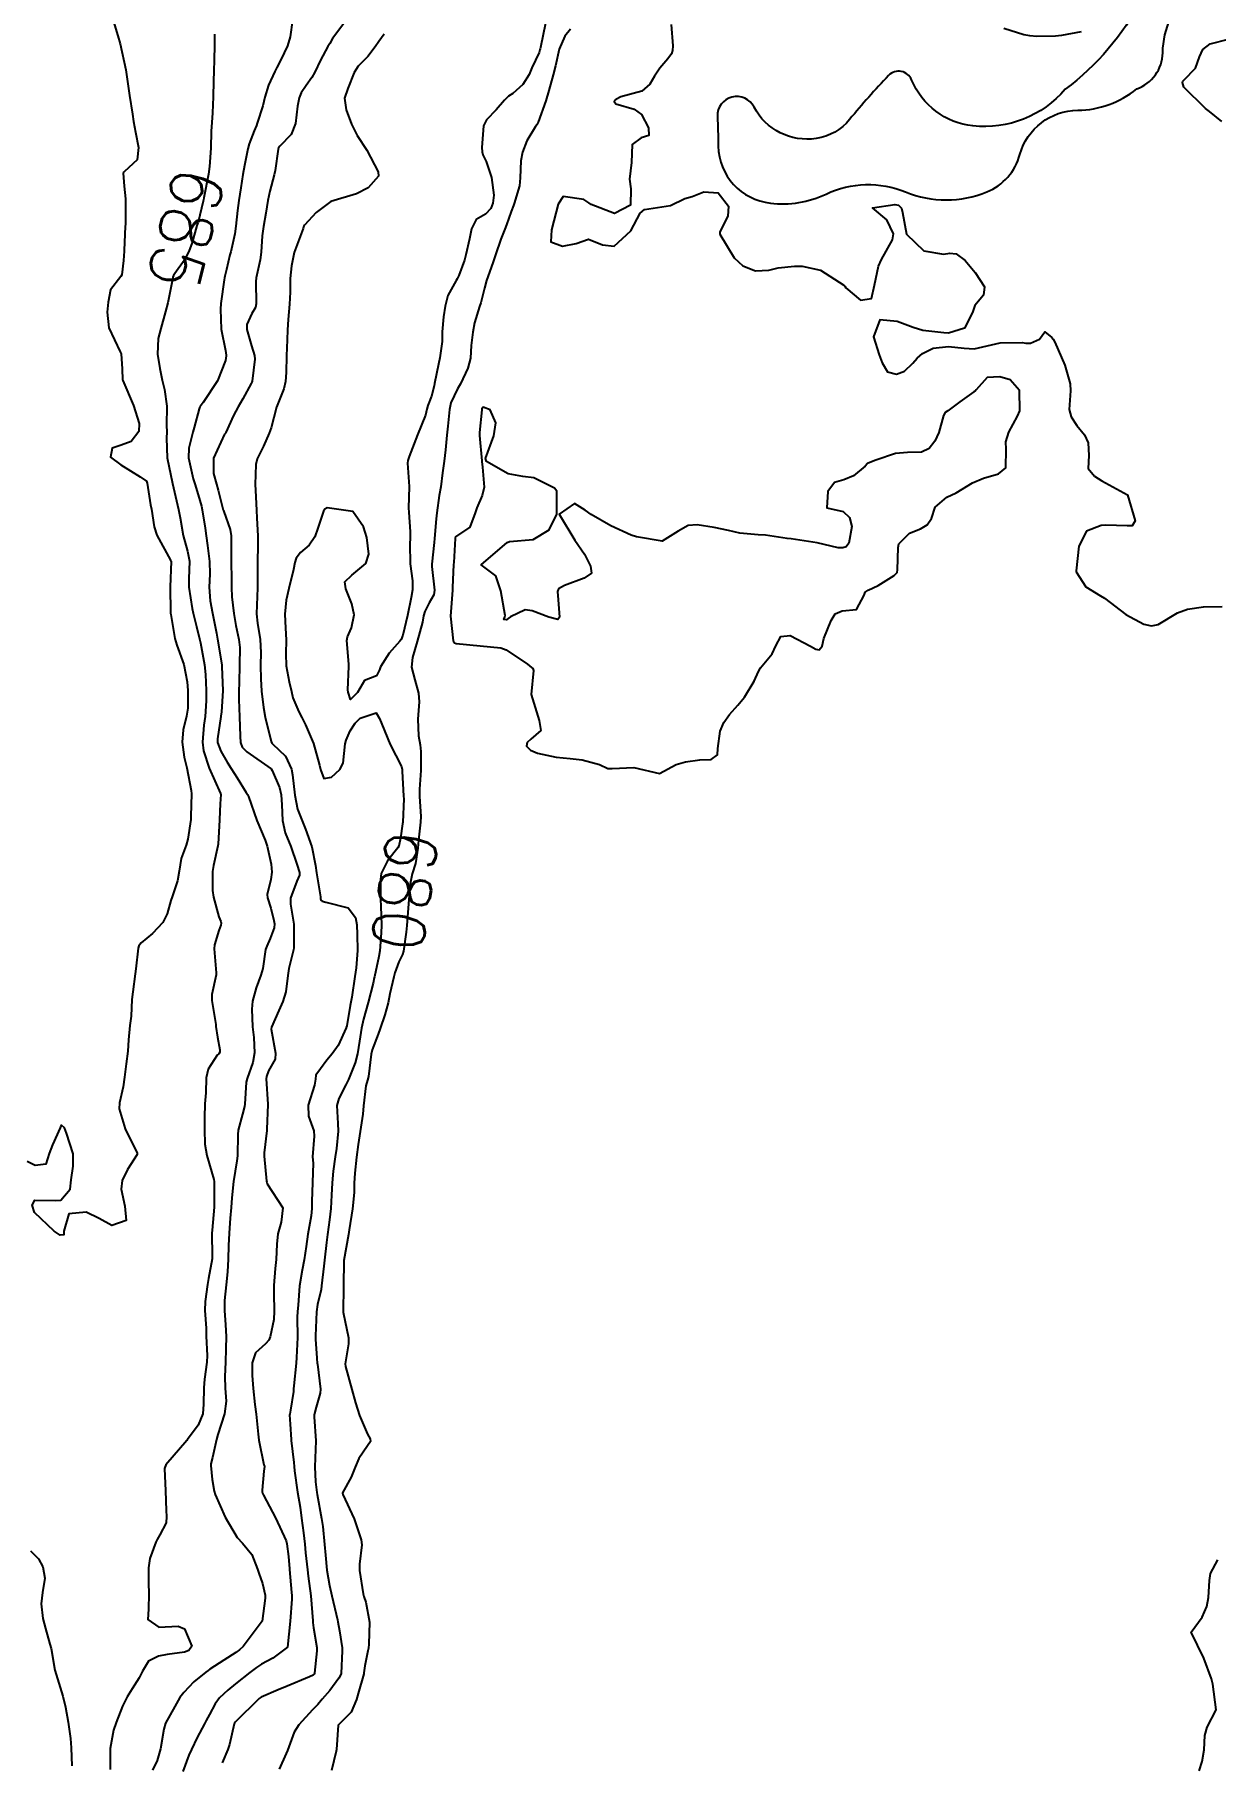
# Model space of a CAD drawing. Header units: metres. Extents: x 298520 to 308411, y 7433745 to 7450750.
# Drawn here: x 301237.7 to 301329.2, y 7443635.3 to 7443769.1 of the extents above; entities that cross this region are included whole.
import ezdxf
from ezdxf.enums import TextEntityAlignment as Align

# ---------------------------------------------------------------- set-up
doc = ezdxf.new("R2010")
doc.units = ezdxf.units.M
doc.header["$LTSCALE"] = 10
for name, color, linetype in [('Area Verde e Lazer', 94, 'Continuous'), ('Cotas', 45, 'Continuous'), ('Curvas de Nivel 1m', 11, 'Continuous'), ('Curvas de Nivel 5m', 15, 'Continuous'), ('Hidrografia', 140, 'Continuous')]:
    doc.layers.add(name, color=color, linetype=linetype)
doc.styles.add('Style-STANDARD', font='STANDARD.shx')

msp = doc.modelspace()

# ---------------------------------------------------------------- linework, layer by layer
at = {"layer": 'Area Verde e Lazer', "elevation": 683.98}
msp.add_lwpolyline([(301232.21, 7443912.45, 0.299651), (301239.1, 7443918.01, -0.016754), (301243.28, 7443929.68, -0.213746), (301257.49, 7443943.53, 0.133208), (301270.92, 7443953.04, 0.343976), (301271.62, 7443978.7), (301270.4, 7443978.89), (301250.43, 7444004.16), (301249.81, 7444004.95), (301248.99, 7444005.9), (301248.6, 7444006.56), (301247.95, 7444007.67), (301244.65, 7444005.75), (301236.08, 7444004.44, 0), (301223.44, 7444002.52, -0.079964)], format="xyb", dxfattribs=at)
at = {"layer": 'Curvas de Nivel 1m', "flags": 128}
for points, elevation in [([(301243.7, 7443770.36), (301244.12, 7443768.99), (301244.29, 7443768.35), (301244.73, 7443766.35), (301245.03, 7443764.35), (301245.25, 7443762.91), (301245.34, 7443762.34), (301245.49, 7443761.52), (301245.72, 7443760.34), (301245.62, 7443759.37), (301244.63, 7443758.48), (301244.57, 7443758.42), (301244.54, 7443758.35), (301244.62, 7443757.35), (301244.71, 7443756.35), (301244.71, 7443756.25), (301244.7, 7443754.35), (301244.69, 7443754.24), (301244.61, 7443752.35), (301244.61, 7443752.31), (301244.55, 7443751.58), (301244.42, 7443750.47), (301244.34, 7443750.35), (301243.56, 7443749.32), (301243.36, 7443748.36), (301243.3, 7443747.57), (301243.42, 7443746.36), (301244.3, 7443744.51), (301244.37, 7443744.35), (301244.45, 7443743.18), (301244.49, 7443742.35), (301244.5, 7443742.29), (301245.33, 7443740.34), (301245.77, 7443738.97), (301245.74, 7443738.34), (301245.16, 7443737.57), (301244.38, 7443737.28), (301243.68, 7443737.06), (301243.56, 7443736.36), (301244.36, 7443735.75), (301245.85, 7443734.83), (301246.35, 7443734.48), (301246.39, 7443734.33), (301246.66, 7443732.66), (301246.72, 7443732.32), (301246.94, 7443730.95), (301247.14, 7443730.32), (301248.2, 7443728.37), (301248.24, 7443728.3), (301248.25, 7443728.27), (301248.16, 7443726.3), (301248.2, 7443724.32), (301248.2, 7443724.3), (301248.21, 7443724.28), (301248.22, 7443724.17), (301248.54, 7443722.3), (301248.7, 7443721.79), (301249.23, 7443720.29), (301249.5, 7443718.95), (301249.54, 7443718.29), (301249.53, 7443716.9), (301249.43, 7443716.29), (301249.18, 7443715.23), (301249.09, 7443714.29), (301249.26, 7443713.12), (301249.46, 7443712.29), (301249.81, 7443710.54), (301249.83, 7443710.28), (301249.78, 7443708.54), (301249.76, 7443708.28), (301249.54, 7443706.76), (301249.4, 7443706.29), (301249.03, 7443705.27), (301248.87, 7443704.29), (301248.74, 7443703.53), (301248.32, 7443702.3), (301248.23, 7443702.02), (301247.95, 7443700.97), (301247.61, 7443700.31), (301246.8, 7443699.45), (301245.92, 7443698.74), (301245.74, 7443698.51), (301245.7, 7443698.33), (301245.52, 7443696.71), (301245.47, 7443696.33), (301245.28, 7443694.94), (301245.21, 7443694.34), (301245.14, 7443693.05), (301245.05, 7443692.34), (301244.94, 7443691.23), (301244.9, 7443690.34), (301244.77, 7443689.37), (301244.63, 7443688.34), (301244.54, 7443687.59), (301244.25, 7443686.35), (301244.23, 7443685.88), (301244.68, 7443684.34), (301245.61, 7443682.45), (301245.62, 7443682.33), (301244.87, 7443681.18), (301244.45, 7443680.34), (301244.38, 7443679.66), (301244.65, 7443678.34), (301244.76, 7443677.24), (301243.66, 7443676.85), (301242.68, 7443677.38), (301241.67, 7443677.87), (301240.31, 7443677.76), (301239.94, 7443676.4), (301239.92, 7443676.13), (301239.65, 7443676.1), (301239.19, 7443676.4), (301237.67, 7443677.85), (301237.48, 7443678.42), (301237.69, 7443678.81), (301239.32, 7443678.77), (301239.69, 7443678.8), (301240.42, 7443679.67), (301240.51, 7443680.39), (301240.66, 7443681.44), (301240.65, 7443682.39), (301240.15, 7443684), (301239.99, 7443684.4), (301239.76, 7443684.61), (301239.67, 7443684.49), (301239.64, 7443684.4), (301239.06, 7443683.08), (301238.8, 7443682.41), (301238.53, 7443681.6), (301237.71, 7443681.5), (301237.08, 7443681.79)], 686), ([(301257.65, 7443770.2), (301257.47, 7443768.91), (301257.25, 7443768.2), (301256.74, 7443767.12), (301256.43, 7443766.52), (301256.27, 7443766.21), (301255.78, 7443765.15), (301255.5, 7443764.22), (301255.35, 7443763.57), (301254.92, 7443762.23), (301254.85, 7443762.05), (301254.67, 7443761.63), (301254.29, 7443760.61), (301254.18, 7443760.23), (301253.93, 7443758.95), (301253.81, 7443758.24), (301253.64, 7443757.22), (301253.48, 7443756.24), (301253.38, 7443755.46), (301253.25, 7443754.24), (301253.17, 7443753.65), (301252.86, 7443752.25), (301252.8, 7443752.01), (301252.54, 7443750.89), (301252.41, 7443750.37), (301252.38, 7443750.25), (301252.35, 7443750.08), (301252.11, 7443748.26), (301252.07, 7443747.81), (301252.12, 7443746.26), (301252.47, 7443744.61), (301252.52, 7443744.25), (301252.52, 7443744.19), (301252.46, 7443743.84), (301251.85, 7443742.26), (301250.74, 7443740.59), (301250.49, 7443740.28), (301250.47, 7443740.24), (301250.42, 7443740.09), (301250.03, 7443738.65), (301249.93, 7443738.28), (301249.61, 7443737.05), (301249.6, 7443736.29), (301249.96, 7443734.67), (301250.08, 7443734.28), (301250.33, 7443733.43), (301250.6, 7443732.55), (301250.66, 7443732.27), (301250.89, 7443730.85), (301250.97, 7443730.27), (301251.06, 7443729.5), (301251.21, 7443728.27), (301251.24, 7443727.29), (301251.2, 7443726.27), (301251.28, 7443725.22), (301251.46, 7443724.27), (301251.75, 7443722.72), (301251.84, 7443722.26), (301252.17, 7443720.27), (301252.18, 7443720.14), (301252.25, 7443718.26), (301252.14, 7443716.63), (301252.1, 7443716.3), (301252.09, 7443716.26), (301251.84, 7443714.53), (301251.85, 7443714.26), (301252.1, 7443713.58), (301252.58, 7443712.74), (301252.9, 7443712.25), (301253.36, 7443711.52), (301254.06, 7443710.39), (301254.16, 7443710.23), (301254.23, 7443710.06), (301254.89, 7443708.22), (301255.54, 7443706.69), (301255.7, 7443706.21), (301255.99, 7443704.82), (301256.04, 7443704.21), (301255.98, 7443703.64), (301255.7, 7443702.48), (301255.72, 7443702.21), (301255.96, 7443701.43), (301256.21, 7443700.47), (301256.26, 7443700.21), (301256.23, 7443699.91), (301255.93, 7443699.07), (301255.65, 7443698.48), (301255.56, 7443698.21), (301255.35, 7443696.76), (301255.2, 7443696.22), (301254.84, 7443695.26), (301254.55, 7443694.22), (301254.49, 7443693.6), (301254.55, 7443692.22), (301254.65, 7443691.41), (301254.71, 7443690.22), (301254.57, 7443689.46), (301254.13, 7443688.23), (301254.07, 7443687.95), (301253.96, 7443686.23), (301253.93, 7443686.07), (301253.77, 7443685.47), (301253.45, 7443684.23), (301253.41, 7443683.9), (301253.38, 7443682.24), (301253.34, 7443681.86), (301253.09, 7443680.24), (301252.94, 7443678.98), (301252.89, 7443678.24), (301252.82, 7443677.4), (301252.73, 7443676.24), (301252.69, 7443675.29), (301252.67, 7443674.24), (301252.61, 7443673.25), (301252.5, 7443672.25), (301252.37, 7443671.03), (301252.38, 7443670.25), (301252.47, 7443669.14), (301252.5, 7443668.25), (301252.49, 7443667.3), (301252.47, 7443666.25), (301252.42, 7443665.14), (301252.43, 7443664.25), (301252.5, 7443663.24), (301252.38, 7443662.25), (301251.86, 7443660.65), (301251.75, 7443660.26), (301251.45, 7443658.87), (301251.33, 7443658.38), (301251.31, 7443658.26), (301251.43, 7443657.16), (301251.59, 7443656.26), (301251.67, 7443656), (301252.43, 7443654.25), (301253.37, 7443652.67), (301253.78, 7443652.23), (301254.51, 7443651.37), (301254.95, 7443650.22), (301255.05, 7443649.93), (301255.33, 7443649.11), (301255.53, 7443648.21), (301255.54, 7443647.99), (301255.29, 7443646.21), (301253.82, 7443644.23), (301253.54, 7443643.97), (301253.27, 7443643.78), (301252.33, 7443643.18), (301251.25, 7443642.47), (301251.12, 7443642.39), (301250.93, 7443642.26), (301250.01, 7443641.5), (301249.23, 7443640.68), (301248.92, 7443640.28), (301248.53, 7443639.6), (301247.82, 7443638.3), (301247.67, 7443637.83), (301247.41, 7443636.31), (301247.16, 7443635.42), (301246.81, 7443634.66)], 684), ([(301261.77, 7443770.15), (301260.76, 7443768.77), (301260.53, 7443768.39), (301260.4, 7443768.16), (301259.81, 7443767.1), (301259.38, 7443766.17), (301259.15, 7443765.75), (301258.72, 7443765.13), (301258.33, 7443764.56), (301258.16, 7443764.19), (301258.04, 7443763.53), (301257.87, 7443762.19), (301257.54, 7443761.33), (301256.66, 7443760.43), (301256.56, 7443760.31), (301256.53, 7443760.21), (301256.31, 7443758.54), (301256.24, 7443758.21), (301255.89, 7443756.95), (301255.73, 7443756.22), (301255.58, 7443755.24), (301255.41, 7443754.22), (301255.31, 7443753.49), (301255.21, 7443752.22), (301255.14, 7443751.64), (301254.84, 7443750.23), (301254.81, 7443749.95), (301254.84, 7443748.23), (301254.79, 7443747.95), (301254.51, 7443747.47), (301254.1, 7443746.63), (301254.1, 7443746.23), (301254.47, 7443744.96), (301254.71, 7443744.23), (301254.74, 7443743.95), (301254.52, 7443742.23), (301254.5, 7443742.17), (301254.44, 7443742.06), (301253.8, 7443740.87), (301253.43, 7443740.24), (301253.09, 7443739.57), (301252.48, 7443738.25), (301252.45, 7443738.2), (301252.39, 7443738.12), (301251.54, 7443736.26), (301251.53, 7443735.09), (301251.76, 7443734.26), (301251.89, 7443733.8), (301252.29, 7443732.25), (301252.3, 7443732.22), (301252.32, 7443732.14), (301252.81, 7443730.75), (301252.9, 7443730.25), (301252.91, 7443729.64), (301252.9, 7443728.25), (301252.92, 7443726.91), (301252.93, 7443726.25), (301252.96, 7443725.54), (301253.11, 7443724.25), (301253.27, 7443723.31), (301253.5, 7443722.24), (301253.57, 7443721.61), (301253.54, 7443720.24), (301253.51, 7443718.89), (301253.5, 7443718.24), (301253.5, 7443717.59), (301253.54, 7443716.24), (301253.59, 7443714.75), (301253.63, 7443714.24), (301253.76, 7443713.9), (301254.1, 7443713.53), (301255.99, 7443712.21), (301256.08, 7443712.09), (301256.63, 7443710.76), (301256.76, 7443710.2), (301256.83, 7443709.42), (301256.88, 7443708.2), (301257.09, 7443707.26), (301257.51, 7443706.19), (301257.99, 7443704.83), (301258.18, 7443704.18), (301258.18, 7443703.98), (301257.98, 7443703.51), (301257.49, 7443702.19), (301257.49, 7443701.72), (301257.75, 7443700.19), (301257.76, 7443698.35), (301257.73, 7443698.19), (301257.36, 7443696.74), (301257.28, 7443696.2), (301257.13, 7443694.95), (301256.89, 7443694.2), (301256.58, 7443693.49), (301256.02, 7443692.21), (301256, 7443692.05), (301256.32, 7443690.2), (301256.3, 7443689.72), (301255.8, 7443688.81), (301255.63, 7443688.38), (301255.61, 7443688.21), (301255.75, 7443686.23), (301255.75, 7443686.21), (301255.66, 7443684.31), (301255.65, 7443684.21), (301255.46, 7443682.48), (301255.46, 7443682.21), (301255.64, 7443680.27), (301255.65, 7443680.21), (301255.7, 7443680.08), (301256.89, 7443678.2), (301256.76, 7443677.1), (301256.52, 7443676.2), (301256.44, 7443675.41), (301256.38, 7443674.2), (301256.31, 7443673.51), (301256.21, 7443672.2), (301256.21, 7443671.59), (301256.24, 7443670.2), (301256.2, 7443669.57), (301255.91, 7443668.21), (301255.81, 7443667.96), (301255.55, 7443667.67), (301254.78, 7443666.98), (301254.52, 7443666.22), (301254.52, 7443665.22), (301254.6, 7443664.22), (301254.73, 7443662.98), (301254.83, 7443662.22), (301254.99, 7443660.69), (301255.05, 7443660.21), (301255.44, 7443658.32), (301255.47, 7443658.21), (301255.47, 7443658.18), (301255.44, 7443657.81), (301255.29, 7443656.34), (301255.29, 7443656.21), (301255.32, 7443656.12), (301255.41, 7443655.95), (301256.32, 7443654.2), (301257.15, 7443652.41), (301257.22, 7443652.19), (301257.35, 7443651.22), (301257.42, 7443650.26), (301257.42, 7443650.19), (301257.56, 7443648.42), (301257.59, 7443648.19), (301257.6, 7443647.91), (301257.48, 7443646.19), (301257.27, 7443644.19), (301256.13, 7443643.33), (301255.25, 7443642.86), (301254.85, 7443642.62), (301254.35, 7443642.22), (301253.23, 7443641.34), (301252.63, 7443640.85), (301252, 7443640.25), (301251.67, 7443639.8), (301251.21, 7443638.96), (301250.96, 7443638.5), (301250.82, 7443638.26), (301250.27, 7443637.19), (301249.82, 7443636.27), (301249.62, 7443635.82), (301249.16, 7443634.55)], 683), ([(301264.76, 7443769.1), (301264.33, 7443768.54), (301264.06, 7443768.12), (301263.49, 7443767.38), (301262.74, 7443766.62), (301262.44, 7443766.13), (301261.94, 7443764.91), (301261.69, 7443764.15), (301261.8, 7443763.25), (301262.21, 7443762.14), (301262.67, 7443761.27), (301263.4, 7443760.12), (301264.3, 7443758.45), (301264.31, 7443758.11), (301263.52, 7443757.22), (301262.62, 7443756.75), (301260.61, 7443756.16), (301259.48, 7443755.29), (301258.59, 7443754.33), (301258.53, 7443754.24), (301258.51, 7443754.18), (301258.47, 7443754.07), (301257.78, 7443752.19), (301257.56, 7443751.18), (301257.48, 7443750.2), (301257.46, 7443749.13), (301257.42, 7443748.2), (301257.31, 7443747.01), (301257.26, 7443746.2), (301257.23, 7443745.45), (301257.18, 7443744.2), (301257.15, 7443742.9), (301257.11, 7443742.2), (301256.99, 7443741.64), (301256.41, 7443740.21), (301255.99, 7443738.62), (301255.85, 7443738.22), (301255.4, 7443737.2), (301254.92, 7443736.22), (301254.82, 7443735.77), (301254.77, 7443734.23), (301254.78, 7443733.79), (301254.85, 7443732.22), (301254.88, 7443731.66), (301254.97, 7443730.22), (301254.97, 7443729.54), (301254.95, 7443728.22), (301254.95, 7443727.54), (301254.93, 7443726.22), (301254.9, 7443725.57), (301254.87, 7443724.22), (301254.94, 7443723.5), (301255.14, 7443722.22), (301255.19, 7443721.22), (301255.18, 7443720.22), (301255.19, 7443719.19), (301255.24, 7443718.22), (301255.4, 7443716.96), (301255.54, 7443716.22), (301256, 7443714.32), (301256.04, 7443714.21), (301256.1, 7443714.15), (301257.1, 7443713.2), (301257.57, 7443712.19), (301257.65, 7443711.75), (301257.82, 7443710.18), (301258.05, 7443709.08), (301258.39, 7443708.18), (301258.67, 7443707.53), (301259.14, 7443706.17), (301259.42, 7443704.73), (301259.52, 7443704.16), (301259.81, 7443702.31), (301259.82, 7443702.16), (301259.85, 7443702.05), (301259.96, 7443701.96), (301260.22, 7443701.89), (301261.96, 7443701.44), (301262.53, 7443700.71), (301262.64, 7443700.13), (301262.67, 7443699.39), (301262.69, 7443698.13), (301262.58, 7443696.81), (301262.48, 7443696.13), (301262.26, 7443694.52), (301262.18, 7443694.14), (301262.12, 7443693.88), (301261.85, 7443692.3), (301261.82, 7443692.17), (301261.8, 7443692.14), (301261.18, 7443690.79), (301260.72, 7443690.15), (301260.31, 7443689.66), (301259.81, 7443688.99), (301259.47, 7443688.49), (301259.43, 7443688.17), (301259.35, 7443687.72), (301258.87, 7443686.17), (301258.9, 7443685.31), (301259.3, 7443684.17), (301259.34, 7443683.76), (301259.21, 7443682.17), (301259.24, 7443681.68), (301259.2, 7443680.17), (301259.15, 7443678.7), (301259.14, 7443678.17), (301259.09, 7443677.59), (301258.85, 7443676.17), (301258.7, 7443675.23), (301258.55, 7443674.18), (301258.41, 7443673.39), (301258.2, 7443672.18), (301258.08, 7443670.67), (301258.04, 7443670.18), (301258.02, 7443669.74), (301258.03, 7443668.18), (301257.97, 7443666.62), (301257.94, 7443666.18), (301257.76, 7443664.43), (301257.74, 7443664.19), (301257.72, 7443663.98), (301257.49, 7443662.53), (301257.44, 7443662.24), (301257.43, 7443662.19), (301257.48, 7443661.45), (301257.54, 7443660.26), (301257.54, 7443660.19), (301257.75, 7443658.49), (301257.77, 7443658.19), (301257.8, 7443657.83), (301258.05, 7443656.18), (301258.24, 7443655.02), (301258.36, 7443654.18), (301258.5, 7443653.05), (301258.61, 7443652.17), (301258.67, 7443651.49), (301258.8, 7443650.17), (301258.86, 7443649.69), (301259.06, 7443648.16), (301259.22, 7443646.23), (301259.22, 7443646.16), (301259.22, 7443646.09), (301259.29, 7443645.69), (301259.53, 7443644.16), (301259.53, 7443643.89), (301259.35, 7443642.16), (301259.32, 7443642.09), (301259.24, 7443642.02), (301258.97, 7443641.89), (301257.23, 7443641.17), (301256.54, 7443640.89), (301255.22, 7443640.31), (301255.07, 7443640.21), (301253.2, 7443638.37), (301253.15, 7443638.3), (301253.12, 7443638.24), (301252.76, 7443636.66), (301252.65, 7443636.25), (301252.2, 7443635.22)], 682), ([(301277.26, 7443769.96), (301276.86, 7443768.07), (301276.83, 7443767.97), (301276.81, 7443767.91), (301276.75, 7443767.7), (301276.2, 7443766.5), (301275.98, 7443765.98), (301275.5, 7443765.2), (301274.71, 7443764.52), (301274.38, 7443764.32), (301274.07, 7443764), (301273.44, 7443763.26), (301272.69, 7443762.47), (301272.44, 7443762.01), (301272.33, 7443760.34), (301272.34, 7443760.01), (301272.4, 7443759.76), (301272.65, 7443759.25), (301273.07, 7443758.01), (301273.26, 7443756.65), (301273.18, 7443756.01), (301273.02, 7443755.6), (301272.6, 7443755.16), (301271.87, 7443754.75), (301271.53, 7443754.03), (301271.36, 7443753.25), (301271.08, 7443752.03), (301270.97, 7443751.62), (301270.54, 7443750.42), (301270.41, 7443750.16), (301270.32, 7443750.04), (301269.69, 7443748.88), (301269.48, 7443748.05), (301269.35, 7443747.21), (301269.25, 7443746.05), (301269.24, 7443745.3), (301269.07, 7443744.05), (301268.95, 7443743.56), (301268.66, 7443742.06), (301268.63, 7443741.87), (301268.43, 7443741.08), (301268.14, 7443740.34), (301268.07, 7443740.07), (301267.95, 7443739.61), (301267.34, 7443738.08), (301266.68, 7443736.39), (301266.59, 7443736.09), (301266.57, 7443735.88), (301266.69, 7443734.08), (301266.65, 7443732.41), (301266.66, 7443732.09), (301266.78, 7443730.56), (301266.77, 7443730.08), (301266.74, 7443729.64), (301266.77, 7443728.08), (301266.95, 7443726.77), (301266.96, 7443726.08), (301266.85, 7443725.48), (301266.57, 7443724.08), (301266.21, 7443722.57), (301266.08, 7443722.22), (301265.97, 7443722.09), (301265.14, 7443721.16), (301264.47, 7443720.11), (301264.4, 7443719.89), (301264.17, 7443719.41), (301263.23, 7443719.06), (301262.69, 7443718.13), (301262.15, 7443717.58), (301261.96, 7443718.14), (301261.95, 7443718.34), (301262.02, 7443720.14), (301262.01, 7443720.31), (301261.86, 7443722.14), (301261.91, 7443722.44), (301262.21, 7443723.14), (301262.44, 7443724.14), (301262.24, 7443725), (301261.77, 7443726.14), (301261.71, 7443726.69), (301262.26, 7443727.21), (301263.34, 7443728.12), (301263.56, 7443728.85), (301263.4, 7443730.12), (301263.15, 7443730.96), (301262.32, 7443732.14), (301260.33, 7443732.43), (301260.15, 7443732.33), (301260.06, 7443732.16), (301259.61, 7443730.86), (301259.38, 7443730.17), (301258.94, 7443729.53), (301258.28, 7443728.97), (301257.94, 7443728.53), (301257.83, 7443728.19), (301257.73, 7443727.65), (301257.37, 7443726.19), (301257.16, 7443725.27), (301257.06, 7443724.2), (301257.12, 7443723.1), (301257.16, 7443722.2), (301257.13, 7443721.13), (301257.16, 7443720.2), (301257.39, 7443718.96), (301257.57, 7443718.19), (301257.68, 7443717.72), (301258.14, 7443716.63), (301258.37, 7443716.18), (301258.67, 7443715.63), (301259.29, 7443714.17), (301259.75, 7443712.5), (301259.82, 7443712.16), (301260.08, 7443711.46), (301260.66, 7443711.57), (301261.31, 7443712.15), (301261.58, 7443712.65), (301261.73, 7443714.14), (301261.81, 7443714.44), (301262.12, 7443715.15), (301262.5, 7443715.76), (301262.9, 7443716.13), (301264.14, 7443716.54), (301264.4, 7443716.11), (301264.56, 7443715.67), (301265.23, 7443714.1), (301266.09, 7443712.38), (301266.15, 7443712.15), (301266.15, 7443712.09), (301266.15, 7443712.02), (301266.26, 7443710.09), (301266.27, 7443709.88), (301266.2, 7443708.09), (301266.18, 7443707.94), (301266.02, 7443706.85), (301265.88, 7443706.22), (301265.8, 7443706.09), (301265, 7443705.09), (301264.52, 7443704.1), (301264.46, 7443703.63), (301264.47, 7443702.1), (301264.5, 7443701.57), (301264.55, 7443700.1), (301264.53, 7443699.51), (301264.41, 7443698.11), (301264.33, 7443697.68), (301264, 7443696.11), (301263.98, 7443696.02), (301263.89, 7443695.6), (301263.52, 7443694.12), (301263.15, 7443692.83), (301263, 7443692.12), (301262.84, 7443691.13), (301262.68, 7443690.13), (301262.51, 7443689.43), (301261.99, 7443688.14), (301261.79, 7443687.73), (301261.24, 7443686.68), (301261.08, 7443686.15), (301261.17, 7443684.74), (301261.2, 7443684.15), (301261.06, 7443682.82), (301260.96, 7443682.15), (301260.81, 7443681.05), (301260.72, 7443680.15), (301260.66, 7443679.18), (301260.61, 7443678.15), (301260.52, 7443677.29), (301260.37, 7443676.15), (301260.28, 7443675.52), (301260.13, 7443674.16), (301260.08, 7443673.7), (301259.91, 7443672.16), (301259.87, 7443671.89), (301259.59, 7443670.73), (301259.51, 7443670.16), (301259.43, 7443668.29), (301259.43, 7443668.16), (301259.43, 7443668.04), (301259.54, 7443666.56), (301259.57, 7443666.16), (301259.58, 7443666.11), (301259.81, 7443664.16), (301259.8, 7443663.87), (301259.49, 7443662.78), (301259.36, 7443662.29), (301259.34, 7443662.16), (301259.34, 7443662.02), (301259.46, 7443660.16), (301259.37, 7443658.16), (301259.43, 7443657), (301259.53, 7443656.16), (301259.55, 7443656.02), (301259.9, 7443654.15), (301260, 7443653.54), (301260.14, 7443652.15), (301260.2, 7443651.31), (301260.31, 7443650.15), (301260.52, 7443648.96), (301260.69, 7443648.15), (301261.13, 7443646.31), (301261.16, 7443646.14), (301261.29, 7443645.46), (301261.5, 7443644.14), (301261.51, 7443643.89), (301261.41, 7443642.14), (301261.37, 7443642.01), (301261.24, 7443641.79), (301260.54, 7443640.84), (301259.96, 7443640.15), (301259.62, 7443639.75), (301259.21, 7443639.32), (301258.13, 7443638.18), (301257.77, 7443637.6), (301257.26, 7443636.19), (301257.17, 7443635.96), (301256.61, 7443634.75)], 681), ([(301287, 7443769.85), (301287.12, 7443768.21), (301287.1, 7443767.84), (301287.02, 7443767.58), (301286.74, 7443767.2), (301286.12, 7443766.47), (301285.69, 7443765.86), (301285.34, 7443765.24), (301284.71, 7443764.7), (301283.08, 7443764.27), (301282.7, 7443764.06), (301282.62, 7443763.99), (301282.58, 7443763.9), (301282.7, 7443763.71), (301284.13, 7443763.31), (301284.69, 7443762.88), (301285.24, 7443761.86), (301285.27, 7443761.26), (301284.67, 7443761.08), (301283.97, 7443760.57), (301283.94, 7443759.88), (301283.92, 7443759.16), (301283.75, 7443757.88), (301283.87, 7443757.12), (301283.85, 7443755.88), (301282.6, 7443755.23), (301280.8, 7443755.92), (301280.61, 7443756.06), (301280.23, 7443756.31), (301278.62, 7443756.53), (301278.23, 7443755.95), (301277.9, 7443754.65), (301277.71, 7443753.95), (301277.66, 7443753.04), (301278.57, 7443752.68), (301279.62, 7443752.89), (301280.58, 7443753.23), (301281.68, 7443752.8), (301282.57, 7443752.68), (301283.87, 7443753.88), (301284.6, 7443755.26), (301284.93, 7443755.54), (301286.6, 7443755.78), (301286.93, 7443755.85), (301288.06, 7443756.38), (301288.61, 7443756.54), (301289.52, 7443756.91), (301290.62, 7443756.82), (301291.44, 7443755.79), (301291.38, 7443755.01), (301290.75, 7443753.8), (301290.75, 7443753.63), (301291.87, 7443751.79), (301292.55, 7443751.18), (301293.53, 7443750.79), (301294.55, 7443750.83), (301295.28, 7443751.01), (301296.55, 7443751.13), (301297.13, 7443751.15), (301298.55, 7443750.84), (301300.38, 7443749.68), (301300.45, 7443749.6), (301300.53, 7443749.47), (301301.67, 7443748.52), (301302.52, 7443748.64), (301302.74, 7443749.66), (301303.06, 7443751.15), (301303.29, 7443751.65), (301304.13, 7443753.19), (301304.22, 7443753.64), (301303.69, 7443754.74), (301302.6, 7443755.66), (301304.33, 7443755.91), (301304.61, 7443755.86), (301304.84, 7443755.63), (301304.91, 7443755.31), (301305.23, 7443753.62), (301306.57, 7443752.32), (301308.1, 7443752.07), (301308.57, 7443752.14), (301309.07, 7443752.09), (301309.77, 7443751.57), (301310.55, 7443750.64), (301311.26, 7443749.55), (301311.19, 7443748.89), (301310.52, 7443748.1), (301310.35, 7443747.56), (301309.71, 7443746.35), (301308.49, 7443745.96), (301308.12, 7443745.97), (301306.49, 7443746.15), (301305.73, 7443746.38), (301304.5, 7443746.87), (301303.17, 7443746.98), (301302.68, 7443745.66), (301303.1, 7443744.28), (301303.34, 7443743.65), (301303.76, 7443742.95), (301304.45, 7443742.79), (301305.07, 7443743.01), (301305.72, 7443743.62), (301306.06, 7443744.02), (301306.47, 7443744.38), (301307.3, 7443744.78), (301308.48, 7443744.92), (301309.7, 7443744.8), (301310.47, 7443744.73), (301311.14, 7443744.89), (301312.48, 7443745.2), (301314.19, 7443745.23), (301314.48, 7443745.19), (301314.82, 7443745.17), (301315.53, 7443745.5), (301315.94, 7443746.05), (301316.48, 7443745.62), (301316.59, 7443745.49), (301316.71, 7443745.26), (301317.48, 7443743.48), (301317.9, 7443742.02), (301317.93, 7443741.48), (301317.84, 7443740.05), (301317.99, 7443739.47), (301318.41, 7443738.79), (301319.02, 7443738.08), (301319.29, 7443737.46), (301319.36, 7443736.47), (301319.3, 7443735.46), (301319.78, 7443734.88), (301320.35, 7443734.51), (301322.34, 7443733.42), (301322.93, 7443731.41), (301322.72, 7443731.02), (301322.32, 7443731.02), (301320.66, 7443731.09), (301320.32, 7443731.06), (301319.16, 7443730.61), (301318.58, 7443729.47), (301318.36, 7443727.55), (301318.38, 7443727.47), (301319.11, 7443726.31), (301320.25, 7443725.62), (301320.57, 7443725.44), (301322.23, 7443724.16), (301323.62, 7443723.41), (301324.22, 7443723.28), (301324.72, 7443723.39), (301326.23, 7443724.29), (301327, 7443724.59), (301328.24, 7443724.77), (301329.69, 7443724.78)], 679), ([(301318.77, 7443769.29), (301317.23, 7443769.02), (301316.77, 7443768.96), (301315.33, 7443768.94), (301314.77, 7443768.98), (301314.31, 7443769.06), (301312.77, 7443769.54)], 679), ([(301329.66, 7443762.36), (301328.7, 7443763.11), (301328.4, 7443763.35), (301326.72, 7443765), (301326.62, 7443765.37), (301326.63, 7443765.47), (301326.73, 7443765.58), (301327.62, 7443766.48), (301327.94, 7443767.36), (301328.18, 7443767.93), (301328.76, 7443768.37), (301330.17, 7443768.73)], 679), ([(301237.36, 7443651.64), (301237.96, 7443651.03), (301238.3, 7443650.42), (301238.45, 7443649.53), (301238.29, 7443648.42), (301238.18, 7443647.55), (301238.3, 7443646.41), (301238.5, 7443645.63), (301238.86, 7443644.41), (301238.94, 7443644.07), (301239.24, 7443642.4), (301239.85, 7443640.39), (301240.06, 7443639.54), (301240.28, 7443638.39), (301240.45, 7443637.12), (301240.51, 7443636.39), (301240.56, 7443634.99)], 686)]:
    msp.add_lwpolyline(points, dxfattribs=dict(at, elevation=elevation))
at = {"layer": 'Curvas de Nivel 1m', "elevation": 679, "flags": 128}
msp.add_lwpolyline([(301313.25, 7443742.33), (301312.45, 7443742.57), (301311.47, 7443742.53), (301310.61, 7443741.56), (301310.54, 7443741.46), (301310.44, 7443741.4), (301309.37, 7443740.63), (301308.42, 7443739.93), (301308.21, 7443739.8), (301308.08, 7443739.59), (301307.73, 7443738.26), (301307.43, 7443737.6), (301306.98, 7443737.01), (301306.38, 7443736.75), (301305.29, 7443736.71), (301304.38, 7443736.64), (301302.84, 7443736.12), (301302.38, 7443735.93), (301302.19, 7443735.85), (301302.02, 7443735.66), (301301.13, 7443734.9), (301300.36, 7443734.59), (301299.65, 7443734.39), (301299.14, 7443733.7), (301299.06, 7443732.43), (301300.33, 7443732.15), (301300.82, 7443731.68), (301300.99, 7443730.99), (301300.75, 7443729.68), (301300.56, 7443729.41), (301300.29, 7443729.33), (301299.92, 7443729.32), (301298.29, 7443729.71), (301296.3, 7443730.02), (301295.97, 7443730.06), (301294.3, 7443730.3), (301293.72, 7443730.34), (301292.3, 7443730.46), (301291.43, 7443730.67), (301290.31, 7443730.9), (301289.01, 7443731.12), (301288.31, 7443731.06), (301287.53, 7443730.61), (301286.29, 7443729.85), (301284.3, 7443730.17), (301283.88, 7443730.3), (301282.31, 7443731.03), (301280.78, 7443731.92), (301280.33, 7443732.25), (301279.5, 7443732.76), (301278.32, 7443731.94), (301279.52, 7443729.93), (301280.28, 7443728.84), (301280.73, 7443727.92), (301280.82, 7443727.36), (301280.26, 7443726.98), (301278.73, 7443726.41), (301278.26, 7443726.16), (301278.19, 7443725.95), (301278.24, 7443725.29), (301278.35, 7443723.95), (301278.22, 7443723.77), (301277.52, 7443723.96), (301276.23, 7443724.46), (301275.68, 7443724.53), (301274.54, 7443723.99), (301274.36, 7443723.85), (301274.22, 7443723.76), (301274.02, 7443723.79), (301274.1, 7443723.99), (301274.12, 7443724.1), (301273.79, 7443726), (301273.41, 7443727.15), (301272.27, 7443728.02), (301274.29, 7443729.74), (301274.47, 7443729.81), (301276.29, 7443729.97), (301277.53, 7443730.72), (301278.12, 7443731.94), (301278.12, 7443733.72), (301277.96, 7443733.95), (301276.35, 7443734.76), (301275.49, 7443734.84), (301274.36, 7443735.07), (301272.69, 7443736.02), (301272.6, 7443736.24), (301273.25, 7443738.01), (301273.41, 7443739.02), (301272.97, 7443740.01), (301272.42, 7443740.21), (301272.33, 7443740.1), (301272.31, 7443740.02), (301272.15, 7443738.27), (301272.15, 7443738.02), (301272.33, 7443736.06), (301272.33, 7443736.02), (301272.37, 7443735.58), (301272.51, 7443734.02), (301272.34, 7443733.38), (301271.93, 7443732.42), (301271.8, 7443732.03), (301271.39, 7443730.94), (301270.29, 7443730.18), (301270.26, 7443730.07), (301270.26, 7443730.04), (301270.14, 7443728.18), (301270.12, 7443728.04), (301270.05, 7443726.25), (301270.04, 7443726.04), (301269.92, 7443724.36), (301269.9, 7443724.04), (301270.11, 7443722.13), (301270.14, 7443722.04), (301270.2, 7443721.97), (301270.32, 7443721.92), (301272.2, 7443721.74), (301273.79, 7443721.59), (301274.2, 7443721.44), (301275.85, 7443720.31), (301276.18, 7443720.07), (301276.28, 7443719.97), (301276.33, 7443719.82), (301276.15, 7443717.97), (301276.76, 7443715.96), (301276.9, 7443715.19), (301276.11, 7443714.52), (301275.84, 7443714.24), (301275.78, 7443713.97), (301276.1, 7443713.65), (301276.64, 7443713.42), (301278.09, 7443713.12), (301279.16, 7443713), (301280.09, 7443712.92), (301281.44, 7443712.55), (301282.09, 7443712.24), (301282.43, 7443712.24), (301284.09, 7443712.32), (301286.08, 7443711.85), (301287.38, 7443712.54), (301288.09, 7443712.76), (301289.2, 7443712.92), (301290.09, 7443712.94), (301290.59, 7443713.3), (301290.61, 7443713.79), (301290.78, 7443715.14), (301291.08, 7443715.79), (301291.5, 7443716.43), (301292.15, 7443717.13), (301292.68, 7443717.77), (301293.41, 7443719.01), (301293.75, 7443719.76), (301293.9, 7443720.03), (301294.18, 7443720.35), (301294.81, 7443721.13), (301295.1, 7443721.74), (301295.5, 7443722.45), (301296.21, 7443722.55), (301297.79, 7443721.71), (301298.2, 7443721.47), (301298.47, 7443721.44), (301298.68, 7443721.7), (301298.82, 7443722.31), (301299.38, 7443723.69), (301299.7, 7443724.22), (301300.23, 7443724.44), (301301.35, 7443724.55), (301301.94, 7443725.66), (301302.03, 7443725.89), (301302.26, 7443726.04), (301303.04, 7443726.42), (301304.27, 7443727.18), (301304.49, 7443727.41), (301304.54, 7443727.63), (301304.57, 7443729.35), (301304.64, 7443729.63), (301305.45, 7443730.47), (301306.31, 7443730.8), (301306.82, 7443731.1), (301307.16, 7443731.6), (301307.44, 7443732.49), (301308.34, 7443733.25), (301309.07, 7443733.58), (301310.35, 7443734.37), (301311.18, 7443734.73), (301312.36, 7443735.06), (301312.91, 7443735.53), (301312.95, 7443736.97), (301312.91, 7443737.53), (301313.16, 7443738.29), (301313.83, 7443739.52), (301314, 7443739.94), (301313.99, 7443741.52)], close=True, dxfattribs=at)
at = {"layer": 'Curvas de Nivel 5m', "flags": 128}
for points, elevation in [([(301251.6, 7443769.1), (301251.6, 7443768.27), (301251.58, 7443767.11), (301251.56, 7443766.27), (301251.53, 7443765.46), (301251.5, 7443764.27), (301251.46, 7443763.03), (301251.4, 7443762.27), (301251.36, 7443761.59), (301251.31, 7443760.27), (301251.23, 7443758.86), (301251.15, 7443758.27), (301250.78, 7443756.44), (301250.75, 7443756.28), (301250.72, 7443756.17), (301250.6, 7443755.64), (301250.33, 7443754.54), (301250.25, 7443754.28), (301249.87, 7443752.98), (301249.63, 7443752.29), (301249.26, 7443751.58), (301248.54, 7443750.57), (301248.43, 7443750.41), (301248.39, 7443750.3), (301248.35, 7443750.12), (301247.98, 7443748.31), (301247.81, 7443747.62), (301247.45, 7443746.32), (301247.25, 7443745.55), (301247.18, 7443744.32), (301247.36, 7443743.23), (301247.56, 7443742.31), (301247.72, 7443741.6), (301247.91, 7443740.31), (301247.9, 7443738.8), (301247.91, 7443738.31), (301247.9, 7443737.82), (301247.95, 7443736.31), (301248.34, 7443734.3), (301248.82, 7443732.29), (301248.95, 7443731.66), (301249.19, 7443730.29), (301249.51, 7443729.06), (301249.66, 7443728.29), (301249.61, 7443726.93), (301249.62, 7443726.29), (301249.87, 7443724.64), (301249.95, 7443724.28), (301250.21, 7443723.23), (301250.44, 7443722.28), (301250.51, 7443721.97), (301250.82, 7443720.27), (301250.91, 7443719.53), (301250.97, 7443718.27), (301250.95, 7443717.47), (301250.88, 7443716.27), (301250.79, 7443715.6), (301250.67, 7443714.27), (301250.76, 7443713.61), (301251.2, 7443712.27), (301252.06, 7443710.29), (301252.08, 7443710.27), (301252.09, 7443710.23), (301252.05, 7443709.5), (301251.99, 7443708.3), (301251.99, 7443708.26), (301251.88, 7443706.39), (301251.87, 7443706.26), (301251.54, 7443704.72), (301251.45, 7443704.27), (301251.44, 7443702.79), (301251.52, 7443702.26), (301251.95, 7443700.74), (301252.09, 7443700.4), (301252.12, 7443700.26), (301252.09, 7443700.11), (301251.93, 7443699.69), (301251.6, 7443698.58), (301251.59, 7443698.26), (301251.74, 7443696.42), (301251.73, 7443696.26), (301251.4, 7443694.74), (301251.4, 7443694.26), (301251.7, 7443692.41), (301251.72, 7443692.26), (301251.83, 7443691.43), (301252.02, 7443690.45), (301252.02, 7443690.26), (301251.94, 7443690.14), (301251.82, 7443690.03), (301251.11, 7443688.96), (301250.97, 7443688.27), (301250.94, 7443687.11), (301250.86, 7443686.27), (301250.83, 7443685.2), (301250.83, 7443684.27), (301250.85, 7443683.15), (301251, 7443682.27), (301251.56, 7443680.41), (301251.58, 7443680.26), (301251.58, 7443678.36), (301251.57, 7443678.26), (301251.42, 7443676.49), (301251.41, 7443676.26), (301251.43, 7443674.47), (301251.42, 7443674.26), (301251.14, 7443672.73), (301251.06, 7443672.27), (301250.88, 7443670.97), (301250.87, 7443670.27), (301250.95, 7443668.89), (301250.97, 7443668.27), (301251.03, 7443666.78), (301251.01, 7443666.27), (301250.84, 7443664.94), (301250.79, 7443664.27), (301250.76, 7443663), (301250.69, 7443662.27), (301250.35, 7443661.39), (301249.52, 7443660.28), (301249.49, 7443660.25), (301249.46, 7443660.2), (301247.83, 7443658.3), (301247.72, 7443658.02), (301247.81, 7443656.3), (301247.85, 7443654.76), (301247.89, 7443654.3), (301247.86, 7443653.82), (301247.37, 7443652.89), (301247.16, 7443652.52), (301247.07, 7443652.31), (301246.6, 7443651.06), (301246.5, 7443650.32), (301246.48, 7443649.17), (301246.53, 7443648.32), (301246.49, 7443647.13), (301246.44, 7443646.32), (301247.29, 7443645.74), (301248.8, 7443645.8), (301249.29, 7443645.6), (301249.84, 7443644.27), (301249.61, 7443643.93), (301249.27, 7443643.81), (301247.93, 7443643.63), (301247.26, 7443643.49), (301246.48, 7443643.09), (301246.03, 7443642.32), (301245.76, 7443641.8), (301245.23, 7443640.96), (301244.84, 7443640.34), (301244.49, 7443639.62), (301243.98, 7443638.35), (301243.78, 7443637.77), (301243.53, 7443636.35), (301243.52, 7443634.72)], 685), ([(301279.19, 7443769.51), (301278.76, 7443768.96), (301278.32, 7443767.95), (301278.02, 7443766.66), (301277.85, 7443765.95), (301277.5, 7443764.75), (301277.27, 7443763.96), (301276.69, 7443762.3), (301276.57, 7443762.08), (301276.48, 7443761.97), (301275.81, 7443760.84), (301275.46, 7443759.98), (301275.34, 7443759.29), (301275.3, 7443757.98), (301275.24, 7443757.37), (301274.83, 7443755.99), (301274.77, 7443755.83), (301274.6, 7443755.37), (301274.24, 7443754.35), (301274.1, 7443754), (301273.8, 7443753.23), (301273.37, 7443752.01), (301273.16, 7443751.41), (301272.69, 7443750.02), (301272.53, 7443749.43), (301272.23, 7443748.31), (301272.15, 7443748.02), (301271.76, 7443746.76), (301271.61, 7443746.03), (301271.5, 7443745.01), (301271.43, 7443744.03), (301271.24, 7443743.24), (301270.67, 7443742.04), (301270.58, 7443741.9), (301270.44, 7443741.64), (301269.92, 7443740.55), (301269.81, 7443740.05), (301269.69, 7443738.75), (301269.62, 7443738.05), (301269.5, 7443736.93), (301269.39, 7443736.05), (301269.28, 7443735.13), (301269.14, 7443734.05), (301269.02, 7443733.37), (301268.84, 7443732.05), (301268.79, 7443731.58), (301268.66, 7443730.06), (301268.63, 7443729.73), (301268.45, 7443728.06), (301268.45, 7443727.88), (301268.65, 7443726.06), (301268.6, 7443725.7), (301268.24, 7443725.06), (301267.9, 7443724.4), (301267.8, 7443724.07), (301267.71, 7443723.56), (301267.32, 7443722.07), (301266.94, 7443720.83), (301266.88, 7443720.08), (301267.14, 7443719.11), (301267.41, 7443718.07), (301267.46, 7443717.39), (301267.37, 7443716.07), (301267.42, 7443714.76), (301267.53, 7443714.07), (301267.59, 7443713.56), (301267.59, 7443712.07), (301267.5, 7443710.65), (301267.5, 7443710.08), (301267.6, 7443708.52), (301267.58, 7443708.07), (301267.41, 7443706.69), (301267.35, 7443706.08), (301267.18, 7443704.89), (301266.93, 7443704.08), (301266.76, 7443703.3), (301266.67, 7443702.08), (301266.61, 7443701.43), (301266.52, 7443700.08), (301266.47, 7443699.55), (301266.24, 7443698.09), (301266.17, 7443697.83), (301265.9, 7443697.26), (301265.57, 7443696.42), (301265.49, 7443696.09), (301265.2, 7443694.78), (301265.06, 7443694.1), (301264.81, 7443693.15), (301264.45, 7443692.1), (301264.3, 7443691.65), (301263.83, 7443690.45), (301263.75, 7443690.11), (301263.53, 7443688.38), (301263.46, 7443688.11), (301263.33, 7443687.66), (301263.16, 7443686.12), (301263.11, 7443685.46), (301262.9, 7443684.12), (301262.74, 7443683.12), (301262.62, 7443682.13), (301262.48, 7443680.9), (301262.44, 7443680.13), (301262.43, 7443679.39), (301262.31, 7443678.13), (301262.05, 7443676.52), (301261.98, 7443676.14), (301261.63, 7443674.14), (301261.61, 7443672.14), (301261.58, 7443670.14), (301261.98, 7443668.14), (301261.99, 7443667.69), (301261.73, 7443666.14), (301261.75, 7443665.92), (301262.26, 7443664.13), (301262.52, 7443663.1), (301262.84, 7443662.13), (301263.47, 7443660.69), (301263.67, 7443660.33), (301263.69, 7443660.12), (301263.46, 7443659.78), (301262.79, 7443658.79), (301262.5, 7443658.13), (301262.2, 7443657.36), (301261.53, 7443656.14), (301261.55, 7443656), (301262.44, 7443654.13), (301262.98, 7443652.51), (301263.02, 7443652.12), (301262.85, 7443650.62), (301262.84, 7443650.12), (301263.13, 7443648.31), (301263.19, 7443648.12), (301263.32, 7443647.68), (301263.61, 7443646.12), (301263.57, 7443644.41), (301263.54, 7443644.12), (301263.5, 7443643.89), (301263.25, 7443642.75), (301263.18, 7443642.19), (301263.17, 7443642.12), (301262.75, 7443640.6), (301262.6, 7443640.13), (301262.19, 7443639.15), (301261.2, 7443638.14), (301261.05, 7443636.27), (301261.03, 7443636.14), (301260.67, 7443634.63)], 680), ([(301327.9, 7443634.61), (301328.14, 7443635.34), (301328.29, 7443636.23), (301328.35, 7443637.34), (301328.53, 7443638), (301329.22, 7443639.33), (301328.95, 7443641.33), (301328.86, 7443641.73), (301328.26, 7443643.34), (301327.29, 7443645.35), (301328.13, 7443646.52), (301328.49, 7443647.34), (301328.63, 7443648.03), (301328.69, 7443649.34), (301328.78, 7443649.9), (301329.36, 7443650.95)], 680)]:
    msp.add_lwpolyline(points, dxfattribs=dict(at, elevation=elevation))
at = {"layer": 'Hidrografia'}
msp.add_lwpolyline([(301323.42, 7443771.75, -0.112014), (301317.52, 7443764.85, -0.249713), (301310.37, 7443762, -0.273588), (301305.62, 7443765.57, 0.54227), (301303.84, 7443765.91, 0.018467), (301300.82, 7443762.51, -0.184725), (301298.23, 7443761.03, -0.320766), (301293.41, 7443763.47, 0.795054), (301290.57, 7443762.74), (301290.62, 7443761.06), (301290.63, 7443760.44, 0.373289), (301294.68, 7443756.02, 0.140043), (301298.99, 7443756.73, -0.210354), (301305.16, 7443756.89, 0.196547), (301311.45, 7443756.89, 0.232345), (301314.01, 7443759.79, -0.335172), (301318.49, 7443763.22, 0.1706), (301323.06, 7443764.87, 0.312603), (301325.08, 7443767.66, -0.206206), (301327.34, 7443772.66, 0.205632)], format="xyb", dxfattribs=at)

# ---------------------------------------------------------------- texts
at = {"layer": 'Cotas', "style": 'Style-STANDARD'}
for s, rotation, p in [('685', 255.743, (301249.42, 7443754.05, 685)), ('680', 261.8031, (301266.36, 7443702.79, 680))]:
    msp.add_text(s, height=4, rotation=rotation, dxfattribs=at).set_placement(p, align=Align.MIDDLE_CENTER)

doc.saveas('drawing.dxf')
